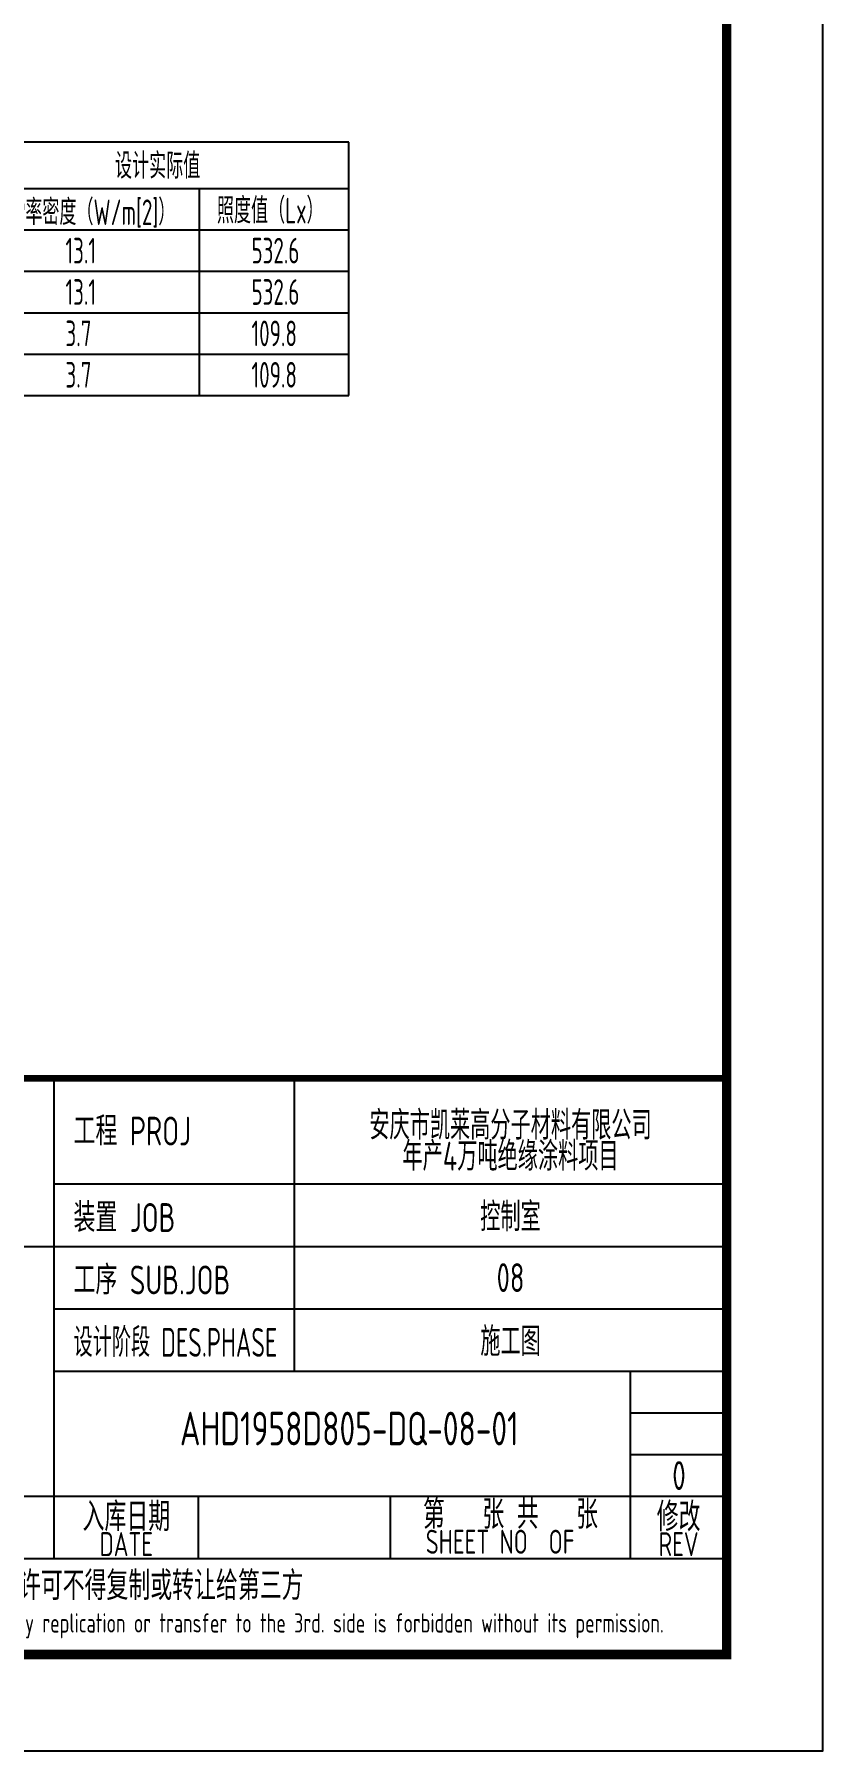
# Model space of a CAD drawing. Extents: x 5279878 to 5976284, y -275259 to -27697.
# Drawn here: x 5546004 to 5554213, y -170032 to -152165 of the extents above; entities that cross this region are included whole.
import ezdxf
from ezdxf.enums import TextEntityAlignment as Align

# ---------------------------------------------------------------- set-up
doc = ezdxf.new("R2010")
doc.units = 0
doc.header["$LTSCALE"] = 1000
doc.header["$MEASUREMENT"] = 0
doc.layers.get('0').update_dxf_attribs({"linetype": 'CONTINUOUS'})
for name, color, linetype in [('AXIS', 3, 'CONTINUOUS'), ('TUKUANG', 4, 'CONTINUOUS'), ('电气', 7, 'CONTINUOUS')]:
    doc.layers.add(name, color=color, linetype=linetype)
doc.styles.add('AHD', font='sceie.shx', dxfattribs={"width": 0.7, "bigfont": 'sceic.shx'})
doc.styles.add('sceie', font='sceie.shx', dxfattribs={"width": 0.7, "bigfont": 'sceic.shx'})
doc.styles.add('TSSD_Rein', font='Tssdeng.shx', dxfattribs={"width": 0.7, "bigfont": 'hztxt.shx'})

msp = doc.modelspace()

# ---------------------------------------------------------------- linework, layer by layer
for p, q in [((5546212.7, -168032), (5546212.7, -163032)), ((5548712.7, -166082), (5548712.7, -163032)), ((5553212.7, -169032), (5553212.7, -163032)), ((5546212.7, -164132), (5553212.7, -164132)), ((5535212.7, -164782), (5553212.7, -164782)), ((5546212.7, -165432), (5553212.7, -165432)), ((5546212.7, -166082), (5553212.7, -166082)), ((5552212.7, -168032), (5552212.7, -166082)), ((5552212.7, -166515.4), (5553212.7, -166515.4)), ((5552212.7, -166948.7), (5553212.7, -166948.7)), ((5535212.7, -167382), (5553212.7, -167382)), ((5547712.7, -168032), (5547712.7, -167382)), ((5549712.7, -168032), (5549712.7, -167382)), ((5535212.7, -168032), (5553212.7, -168032)), ((5535212.7, -169032), (5553212.7, -169032))]:
    msp.add_line(p, q)
msp.add_lwpolyline([(5553212.7, -163032, 70, 70, 0), (5535212.7, -163032, 70, 70, 0), (5535212.7, -169032, 0, 0, 0)], format="xyseb")
at = {"layer": 'TUKUANG'}
msp.add_lwpolyline([(5494812.7, -170032), (5554212.7, -170032), (5554212.7, -128032), (5494812.7, -128032)], close=True, dxfattribs=at)
at = {"layer": 'TUKUANG', "const_width": 100}
msp.add_lwpolyline([(5497312.7, -169032), (5553212.7, -169032), (5553212.7, -129032), (5497312.7, -129032)], close=True, dxfattribs=at)
at = {"layer": '电气', "color": 3}
for p, q in [((5549278.2, -153285.7), (5539047.3, -153285.7)), ((5549278.2, -155924.1), (5549278.2, -153285.7)), ((5545334.6, -153768.3), (5549278.2, -153768.3)), ((5547724.7, -155924.1), (5547724.7, -153768.3)), ((5539047.3, -154199.1), (5549278.2, -154199.1)), ((5539047.3, -154631.7), (5549278.2, -154631.7)), ((5539047.3, -155062.5), (5549278.2, -155062.5)), ((5539047.3, -155493.3), (5549278.2, -155493.3)), ((5539047.3, -155924.1), (5549278.2, -155924.1))]:
    msp.add_line(p, q, dxfattribs=at)

# ---------------------------------------------------------------- texts
at = {"style": 'AHD'}
for s, width, p in [('工程 PROJ', 0.8, (5546412.7, -163732)), ('工程 PROJ', 0.8, (5546412.7, -163732)), ('装置 JOB', 0.8, (5546412.7, -164632)), ('装置 JOB', 0.8, (5546412.7, -164632)), ('工序 SUB.JOB', 0.8, (5546412.7, -165282)), ('工序 SUB.JOB', 0.8, (5546412.7, -165282)), ('设计阶段 DES.PHASE', 0.7, (5546412.7, -165932)), ('设计阶段 DES.PHASE', 0.7, (5546412.7, -165932))]:
    msp.add_text(s, height=300, dxfattribs=dict(at, width=width)).set_placement(p)
at = {"style": 'AHD', "width": 0.8}
for s, height, p in [('入库日期', 300, (5546962.7, -167582)), ('入库日期', 300, (5546962.7, -167582)), ('第   张 共   张', 300, (5550962.7, -167557)), ('修改', 300, (5552712.7, -167582)), ('修改', 300, (5552712.7, -167582)), ('DATE', 250, (5546962.7, -167882)), ('DATE', 250, (5546962.7, -167882)), ('SHEET NO  OF  ', 250, (5550962.7, -167857)), ('SHEET NO  OF  ', 250, (5550962.7, -167857)), ('REV', 250, (5552712.7, -167882)), ('REV', 250, (5552712.7, -167882)), ('本文件专有权属安徽华东化工医药工程有限责任公司所有,未经许可不得复制或转让给第三方', 300, (5544212.7, -168332)), ('本文件专有权属安徽华东化工医药工程有限责任公司所有,未经许可不得复制或转让给第三方', 300, (5544212.7, -168332)), ('The proprietary right of this document belongs to Anhui Huadong Chemical And Medical Engineering  Co.,Ltd.  and any replication or transfer to the 3rd. side is forbidden without its permission. ', 200, (5544212.7, -168732)), ('The proprietary right of this document belongs to Anhui Huadong Chemical And Medical Engineering  Co.,Ltd.  and any replication or transfer to the 3rd. side is forbidden without its permission. ', 200, (5544212.7, -168732))]:
    msp.add_text(s, height=height, dxfattribs=at).set_placement(p, align=Align.MIDDLE)
at = {"width": 0.8}
for tag, text, height, style, p in [('AHD1958D805-DQ-08-01', '200320-02-040', 350, 'sceie', (5549283.4, -166678.3)), ('0', '0', 300, 'AHD', (5552716.7, -167168.2)), ('0', '0', 300, 'AHD', (5552716.7, -167168.2))]:
    msp.add_attdef(tag, text=text, height=height, dxfattribs=dict(at, style=style)).set_placement(p, align=Align.MIDDLE)
at = {"layer": 'AXIS', "style": 'TSSD_Rein', "width": 0.7}
for s, p in [('安庆市凯莱高分子材料有限公司', (5550962.7, -163504.5)), ('年产4万吨绝缘涂料项目', (5550962.7, -163827.5)), ('控制室', (5550962.7, -164457)), ('08', (5550962.7, -165107)), ('施工图', (5550962.7, -165757))]:
    msp.add_text(s, height=300, dxfattribs=at).set_placement(p, align=Align.MIDDLE)
at = {"layer": '电气', "color": 3, "style": 'sceie', "width": 0.7}
for s, p in [('设计实际值', (5546844.5, -153667.5)), ('照度值（Lx）', (5547905.9, -154133)), ('照明功率密度（W/m[2]）', (5545378, -154150.1)), ('13.1', (5546328.9, -154550)), ('532.6', (5548265.6, -154550)), ('13.1', (5546328.9, -154980.8)), ('532.6', (5548265.6, -154980.8)), ('3.7', (5546328.9, -155411.6)), ('109.8', (5548265.6, -155411.6)), ('3.7', (5546328.9, -155842.4)), ('109.8', (5548265.6, -155842.4))]:
    msp.add_text(s, height=267, dxfattribs=at).set_placement(p)

doc.saveas('drawing.dxf')
